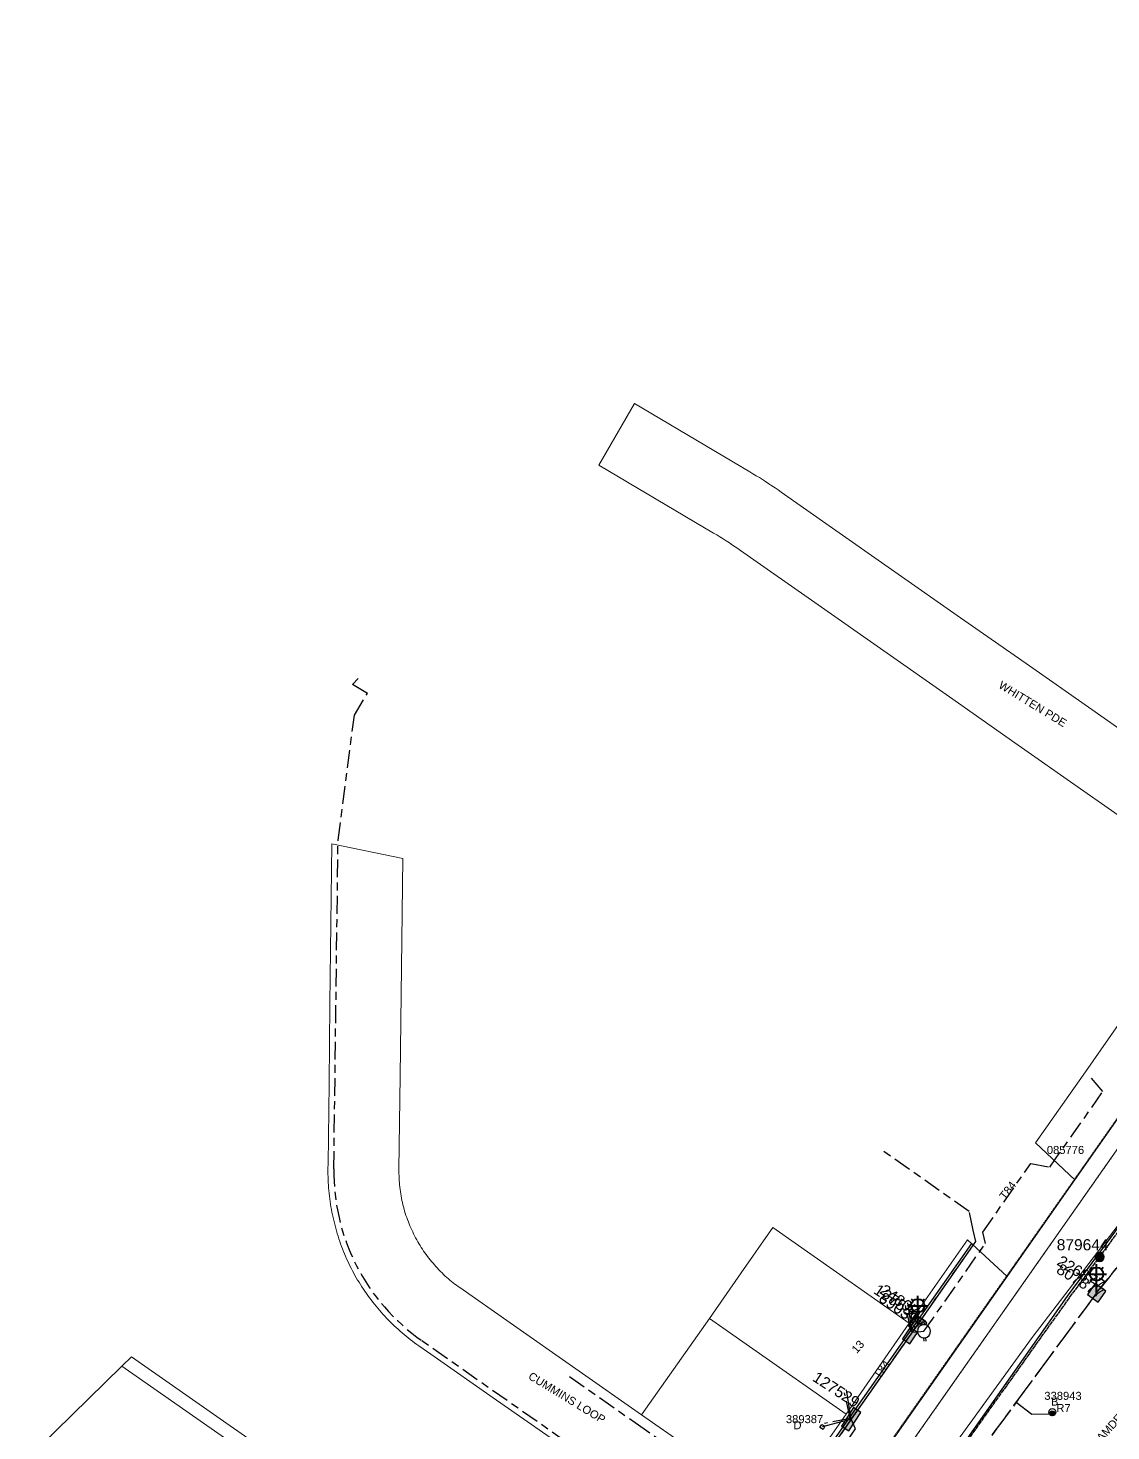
# Model space of a CAD drawing. Header units: metres. Extents: x 0 to 294317, y 0 to 6233398.
# Drawn here: x 292404.7 to 292648.2, y 6232400.9 to 6232716.4 of the extents above; entities that cross this region are included whole.
import ezdxf
from ezdxf.enums import TextEntityAlignment as Align

# ---------------------------------------------------------------- set-up
doc = ezdxf.new("R2010")
doc.units = ezdxf.units.M
for name, pattern in [('Cable Exist OH', [1, 1, 0]), ('Cable Exist UG', [8.2, 4, -1.2, 1.8, -1.2]), ('HIDDEN', [0.375, 0.25, -0.125]), ('HIDDEN2', [0.1875, 0.125, -0.0625])]:
    doc.linetypes.add(name, pattern=pattern)
doc.layers.get('0').update_dxf_attribs({"color": 6})
for name, color, linetype in [('_User Miscellaneous2', 7, 'Continuous'), ('Duct_SP_EXT', 7, 'Continuous'), ('Equip_LV_EXT', 7, 'Continuous'), ('Equip_SP_SL_EXT', 7, 'Continuous'), ('Mains_HV_EXT', 7, 'Continuous'), ('Mains_LV_EXT', 7, 'Continuous'), ('Mains_LV_SL_EXT', 7, 'Continuous'), ('Mains_SL_EXT', 7, 'Continuous'), ('Mains_TR_EXT', 7, 'Continuous'), ('Services_SP_EXT', 7, 'Continuous'), ('SupportsOH_SP_TR_HV_LV_SL_EXT', 7, 'Continuous'), ('SupportsUG_SP_LV_EXT', 7, 'Continuous'), ('SupportsUG_SP_LV_SL_EXT', 7, 'Continuous'), ('Trench_SP_EXT', 7, 'Continuous')]:
    doc.layers.add(name, color=color, linetype=linetype)
for name, color, linetype, lineweight in [('Cadastre Land Parcels_SP_EXT', 9, 'Continuous', 5), ('Cadastre Other Property_SP_EXT', 9, 'HIDDEN', 5), ('Cadastre Roads_SP_EXT', 9, 'Continuous', 5)]:
    doc.layers.add(name, color=color, linetype=linetype, lineweight=lineweight)
doc.styles.add('COLUMN_LABEL', font='arial.ttf')
doc.styles.add('iecARIAL', font='arial.ttf', dxfattribs={"height": 2})
doc.styles.add('POLE_LABEL', font='arial.ttf')
doc.styles.get("Standard").update_dxf_attribs({"font": 'arial.ttf'})
doc.linetypes.add('Cable E OH', pattern='A,9.4,["E",Standard,S=1.7,R=0,X=0,Y=-1],0', length=9.4)

# ---------------------------------------------------------------- blocks, each defined once
blk = doc.blocks.new('COLUMN_EXT')
blk.add_hatch(color=256).paths.add_polyline_path([(-1.49, 1.48), (-1.49, -1.49), (1.48, -1.49), (1.48, 1.48)])
blk.add_lwpolyline([(-1.49, -1.49), (1.48, -1.49), (1.48, 1.48), (-1.49, 1.48)], close=True)
for tag, height, style, flags, p in [('ASSET_NUM', 2.5, 'COLUMN_LABEL', 8, (2, 2)), ('STRUCTURE_PLANT_NUMBER', 0.2, 'POLE_LABEL', 9, (1.81, 0.03)), ('STREET_CODE', 0.2, 'COLUMN_LABEL', 9, (1.81, -0.2))]:
    blk.add_attdef(tag, text='', height=height, dxfattribs=dict(style=style, flags=flags)).set_placement(p, align=Align.MIDDLE_LEFT)
at = {"flags": 1}
blk.add_attdef('Z', (1.81, -2.35), '', height=0.2, dxfattribs=at)
at = {"flags": 9}
for tag, p in [('COLUMN_TYPE', (1.81, -0.4)), ('OWNED_BY', (1.81, -0.6)), ('STATE', (1.81, -0.8)), ('USAGE', (1.81, -1)), ('STREETNAME', (1.81, -1.6)), ('SUBURB', (1.81, -1.8)), ('LEGEND', (1.81, -1.2)), ('LOCATION', (1.81, -1.4)), ('NOTES', (1.81, -2))]:
    blk.add_attdef(tag, text='', height=0.2, dxfattribs=at).set_placement(p, align=Align.MIDDLE_LEFT)
blk = doc.blocks.new('PILLAR_EXT')
blk.add_hatch(color=256).paths.add_polyline_path([(-2.475, 0.99), (-2.475, -0.99), (2.475, -0.99), (2.475, 0.99)])
blk.add_lwpolyline([(-2.475, -0.99), (2.475, -0.99), (2.475, 0.99), (-2.475, 0.99)], close=True)
at = {"style": 'iecARIAL', "flags": 8}
blk.add_attdef('ASSET_NUM', (1.5, 3.5), '', height=2.5, dxfattribs=at)
for tag, p, flags in [('OWNED_BY', (0, -0.2), 9), ('STATE', (0, -0.4), 9), ('SUPPORT_TYPE', (0, -0.6), 9), ('STREETNAME', (0, -1.8), 9), ('SUBURB', (0, -2), 1), ('USAGE', (0, -0.8), 9), ('LEGEND', (0, -1), 9), ('LOCATION', (0, -1.2), 9), ('NOTES', (0, -1.4), 9), ('PARENT', (0, -1.6), 9)]:
    blk.add_attdef(tag, p, '', height=0.2, dxfattribs=dict(flags=flags))
blk = doc.blocks.new('DUCT_EXT')
blk.add_circle((0, 0.8), 0.8)
at = {"flags": 1}
blk.add_attdef('Z', (0, 0), '', height=0.2, dxfattribs=at)
at = {"flags": 9}
for tag, p in [('DUCT_CODE', (0, 0)), ('XSECT_TYPE', (0, -0.2)), ('STATE', (0, -0.6)), ('FB_REFERENCE', (0, -0.4)), ('NOTES', (0, -0.8))]:
    blk.add_attdef(tag, text='', height=0.2, dxfattribs=at).set_placement(p, align=Align.MIDDLE_LEFT)
blk = doc.blocks.new('SL_LANTERN_EXT')
at = {"lineweight": 40}
for p, q in [((0, 1.97), (0, 6.47)), ((-2.25, 4.22), (2.25, 4.22)), ((-1.46, 5.68), (-1.06, 5.28)), ((-1.46, 2.76), (-1.06, 3.16)), ((1.46, 5.68), (1.06, 5.28)), ((1.46, 2.76), (1.06, 3.16)), ((0, 0), (0, 2.72))]:
    blk.add_line(p, q, dxfattribs=at)
blk.add_circle((0, 4.22), 1.5, dxfattribs=at)
at = {"style": 'iecARIAL', "flags": 8}
blk.add_attdef('ASSET_NUM', (1.5, 1.5), '', height=2.5, dxfattribs=at)
for tag, p, height, flags in [('OPERATING_VOLTAGE', (0.98, -1.65), 0.2, 9), ('ORIENTATION', (0.98, -1.85), 0.2, 9), ('OWNED_BY', (0.98, -2.05), 0.2, 9), ('STATE', (0.98, -2.25), 0.2, 9), ('CONSTRUCTED_VOLTAGE', (0.98, -0.65), 0.2, 9), ('CONTROL_TYPE', (0.98, -0.85), 0.2, 9), ('LANTERN_PURPOSE', (0.98, -1.05), 0.2, 9), ('LANTERN_TYPE', (0.98, -1.25), 0.2, 9), ('NO_PHASES', (0.98, -1.45), 0.2, 9), ('USAGE', (0.98, -2.45), 0.2, 9), ('CEXIST', (0.98, -2.65), 0.2, 9), ('CNEW', (0.98, -2.85), 0.2, 9), ('CNUMBER', (0.98, -3.05), 0.2, 9), ('CREMOVE', (0.98, -3.25), 0.2, 9), ('LNUMBER', (2.18, -3.25), 2.5, 8), ('CREPLACE', (0.98, -3.45), 0.2, 9), ('LKINGHEIGHT', (0.98, -3.65), 0.2, 9), ('LBRACKET', (0.98, -3.85), 0.2, 9), ('LBRACKETVOCAB', (0.98, -4.05), 0.2, 9), ('LCATEGORY', (0.98, -4.25), 0.2, 9), ('LCHARGE1', (0.98, -4.45), 0.2, 9), ('LCHARGE1PERCENT', (0.98, -4.65), 0.2, 9), ('LCHARGE2', (0.98, -4.85), 0.2, 9), ('LCHARGE2PERCENT', (0.98, -5.05), 0.2, 9), ('LCHARGE3', (0.98, -5.25), 0.2, 9), ('LCHARGE3PERCENT', (0.98, -5.45), 0.2, 9), ('LEXIST', (0.98, -5.65), 0.2, 9), ('LLAMP', (0.98, -5.85), 0.2, 9), ('LLAMPVOCAB', (0.98, -6.05), 0.2, 9), ('LMAST', (0.98, -6.25), 0.2, 9), ('LMASTVOCAB', (0.98, -6.45), 0.2, 9), ('STREETNAME', (0.98, -9.25), 0.2, 9), ('SUBURB', (0.98, -9.45), 0.2, 1), ('LNEW', (0.98, -6.65), 0.2, 9), ('LANTNUMBER', (0.98, -6.85), 0.2, 9), ('LOUTREACH', (0.98, -7.25), 0.2, 9), ('LOUTREACHVOCAB', (0.98, -7.45), 0.2, 9), ('LRATECODE', (0.98, -7.65), 0.2, 9), ('LREMOVE', (0.98, -7.85), 0.2, 9), ('LREPLACE', (0.98, -8.05), 0.2, 9), ('LTYPE', (0.98, -8.25), 0.2, 9), ('LTYPEVOCAB', (0.98, -8.45), 0.2, 9), ('LEGEND', (0.98, -8.65), 0.2, 9), ('LOCATION', (0.98, -8.85), 0.2, 9), ('NOTES', (0.98, -9.05), 0.2, 9)]:
    blk.add_attdef(tag, p, '', height=height, dxfattribs=dict(flags=flags))
blk = doc.blocks.new('CCP_EXT')
blk.add_wipeout([(0, 0.57), (0.57, 0), (0, -0.57), (-0.57, 0)])
blk.add_lwpolyline([(-0.57, 0), (0, 0.57), (0.57, 0), (0, -0.57), (-0.57, 0)])
at = {"flags": 1}
blk.add_attdef('Z', (0, 0), '', height=0.2, dxfattribs=at)
at = {"flags": 9}
for tag, p in [('CCP_TYPE', (0, 0)), ('CONSTRUCTED_VOLTAGE', (0, -0.2)), ('OPERATING_VOLTAGE', (0, -0.6)), ('ORIENTATION', (0, -0.8)), ('OWNED_BY', (0, -1)), ('STATE', (0, -1.8)), ('NO_PHASES', (0, -0.4)), ('USAGE', (0, -1.2)), ('LEGEND', (0, -1.4)), ('LIFE_SUPPORT', (0, -1.6)), ('NOTES', (0, -2))]:
    blk.add_attdef(tag, text='', height=0.2, dxfattribs=at).set_placement(p, align=Align.MIDDLE_LEFT)
blk = doc.blocks.new('POLE_EXT')
blk.add_hatch(color=256).paths.add_polyline_path([(-1, 0, 1), (1, 0, 1)])
blk.add_lwpolyline([(-1, 0, 1), (1, 0, 1)], format="xyb", close=True)
for tag, height, flags, p in [('pNumber', 2.5, 8, (-17.84, 2.07)), ('OWNED_BY', 0.2, 9, (1.35, -0.4)), ('SPECIAL_USE', 0.2, 9, (1.35, -0.8)), ('STATE', 0.2, 9, (1.35, -1)), ('cLV', 0.2, 9, (1.35, -1.4)), ('hDepth', 0.2, 9, (1.35, -1.6)), ('hDia', 0.2, 9, (1.35, -1.8)), ('cHV', 0.2, 9, (1.35, -2)), ('PARENT', 0.2, 9, (1.35, -0.6)), ('USAGE', 0.2, 9, (1.35, -1.2)), ('LBRACKET', 0.2, 9, (1.35, -2.2)), ('LExisting', 0.2, 9, (1.35, -2.4)), ('LANTNUMBER', 0.2, 9, (1.35, -2.6)), ('LOther', 0.2, 9, (1.35, -2.8)), ('LRemove', 0.2, 9, (1.35, -3)), ('LEGEND', 0.2, 9, (1.35, -3.2)), ('cLinedev', 0.2, 9, (1.35, -3.4)), ('pExisting', 0.2, 9, (1.35, -3.8)), ('pFooting', 0.2, 9, (1.35, -4.4)), ('pNew', 0.2, 9, (1.35, -4.6)), ('pRelocate', 0.2, 9, (1.35, -5)), ('pRemove', 0.2, 9, (1.35, -5.2)), ('pReplace', 0.2, 9, (1.35, -5.4)), ('pStay', 0.2, 9, (1.35, -5.6)), ('pType', 0.2, 9, (1.35, -5.8)), ('cspan', 0.2, 9, (1.35, -6)), ('STREETNAME', 0.2, 9, (1.35, -6.2)), ('SUBURB', 0.2, 9, (1.35, -6.4)), ('LOCATION', 0.2, 9, (1.35, -3.6)), ('PFNUMBER', 0.2, 9, (1.35, -4)), ('NEWPFNUMBER', 0.2, 9, (1.35, -4.2)), ('OPERATED_BY', 0.2, 9, (1.36, -7.01)), ('NOTES', 0.2, 9, (1.35, -6.6)), ('MAINTAINED_BY', 0.2, 9, (1.36, -6.81))]:
    blk.add_attdef(tag, text='', height=height, dxfattribs=dict(flags=flags)).set_placement(p, align=Align.MIDDLE_LEFT)
at = {"style": 'POLE_LABEL'}
for tag, height, flags, p in [('ASSET_NUM', 2.5, 8, (2, 2)), ('STRUCTURE_PLANT_NUMBER', 0.2, 9, (1.35, 0.03)), ('STREET_CODE', 0.2, 9, (1.35, -0.2))]:
    blk.add_attdef(tag, text='', height=height, dxfattribs=dict(at, flags=flags)).set_placement(p, align=Align.MIDDLE_LEFT)
at = {"flags": 1}
blk.add_attdef('Z', (1.35, -7.33), '', height=0.2, dxfattribs=at)
blk = doc.blocks.new('LV_UG_LINKS_OPEN_EXT')
for p, q in [((-0.25, 1.47), (-0.25, 2.22)), ((0.25, 1.47), (0.25, 2.22)), ((-0.25, -1.47), (-0.25, -2.22)), ((0.25, -1.47), (0.25, -2.22))]:
    blk.add_line(p, q)
at = {"flags": 9}
for tag, p in [('ACTUAL_STATUS', (0, 0)), ('CONSTRUCTED_VOLTAGE', (0, -0.2)), ('OPERATING_VOLTAGE', (0, -0.6)), ('ORIENTATION', (0, -0.8)), ('STATE', (0, -1)), ('SWITCH_TYPE', (0, -1.2)), ('NO_PHASES', (0, -0.4)), ('USAGE', (0, -1.4)), ('NOTES', (0, -1.6))]:
    blk.add_attdef(tag, text='', height=0.2, dxfattribs=at).set_placement(p, align=Align.MIDDLE_LEFT)
at = {"flags": 1}
blk.add_attdef('Z', (0, 0), '', height=0.2, dxfattribs=at)
blk.add_wipeout([(-0.25, 1.47), (-0.43, 1.43), (-0.61, 1.36), (-0.77, 1.28), (-0.93, 1.17), (-1.07, 1.05), (-1.19, 0.9), (-1.29, 0.75), (-1.38, 0.58), (-1.44, 0.4), (-1.48, 0.22), (-1.49, 0.03), (-1.49, -0.16), (-1.45, -0.34), (-1.4, -0.52), (-1.32, -0.69), (-1.23, -0.85), (-1.11, -1), (-0.98, -1.13), (-0.83, -1.24), (-0.66, -1.34), (-0.49, -1.41), (-0.31, -1.46), (-0.13, -1.49), (0.06, -1.49), (0.25, -1.47), (0.43, -1.43), (0.61, -1.36), (0.77, -1.28), (0.93, -1.17), (1.07, -1.05), (1.19, -0.9), (1.29, -0.75), (1.38, -0.58), (1.44, -0.4), (1.48, -0.22), (1.49, -0.03), (1.49, 0.16), (1.45, 0.34), (1.4, 0.52), (1.32, 0.69), (1.23, 0.85), (1.11, 1), (0.98, 1.13), (0.83, 1.24), (0.66, 1.34), (0.49, 1.41), (0.31, 1.46), (0.13, 1.49), (-0.06, 1.49)])
blk.add_lwpolyline([(0, -1.49, 1), (0, 1.49, 1)], format="xyb", close=True)
blk = doc.blocks.new('CABLE_LARGE_EXT')
h = blk.add_hatch(color=256)
edge = h.paths.add_edge_path()
edge.add_arc((0, 0.55), 0.55, 0, 360)
blk.add_circle((0, 0.55), 0.55)
at = {"flags": 1}
blk.add_attdef('Z', (0, 0), '', height=0.2, dxfattribs=at)
at = {"flags": 9}
for tag, p in [('COND_CODE', (0, 0)), ('STATE', (0, -0.4)), ('XSECT_SIZE', (0, -0.6)), ('FB_REFERENCE', (0, -0.2)), ('NOTES', (0, -0.8))]:
    blk.add_attdef(tag, text='', height=0.2, dxfattribs=at).set_placement(p, align=Align.MIDDLE_LEFT)

msp = doc.modelspace()

# ---------------------------------------------------------------- linework, layer by layer
at = {"layer": 'Cadastre Land Parcels_SP_EXT', "linetype": 'Continuous'}
for points in [[(292630.48, 6232421.9), (292654.24, 6232452.93), (292678.26, 6232482.04), (292716.23, 6232536.91), (292795.22, 6232650.36), (292802.56, 6232660.9), (292807.39, 6232667.22), (292899.26, 6232789.59), (292899.88, 6232790.43), (292948.23, 6232852.57), (293001, 6232914.47), (292991.76, 6232922.33), (292873.4, 6232783.23), (292587.98, 6232376.34), (292592.76, 6232369.87), (292630.48, 6232421.9)], [(292602.82, 6232425.14), (292572.19, 6232446.6), (292565.05, 6232436.39), (292557.89, 6232426.14), (292588.63, 6232404.63), (292602.82, 6232425.14)], [(292577.34, 6232388.81), (292578.15, 6232389.64), (292588.63, 6232404.63), (292557.89, 6232426.14), (292542.65, 6232404.51), (292567.57, 6232387.1), (292577.34, 6232388.81)], [(292531.87, 6232344.93), (292517.1, 6232355.26), (292502.33, 6232365.58), (292487.56, 6232375.9), (292472.79, 6232386.23), (292448.66, 6232403.09), (292427.94, 6232417.54), (292425.75, 6232415.4), (292548.82, 6232329.53), (292582.55, 6232368.59), (292587.98, 6232376.34), (292585.6, 6232379.56), (292579.45, 6232370.93), (292573.17, 6232363.67), (292573.99, 6232363.09), (292548.32, 6232333.44), (292531.87, 6232344.93)]]:
    msp.add_lwpolyline(points, close=True, dxfattribs=at)
for points in [[(292846.63, 6232745.86), (292824.22, 6232713.91), (292801.84, 6232681.98), (292798.97, 6232683.99), (292735.8, 6232593.89), (292738.67, 6232591.88), (292716.37, 6232560.08), (292693.88, 6232528), (292691.01, 6232530.01), (292640.07, 6232457.3), (292624.86, 6232435.59), (292585.6, 6232379.56), (292587.98, 6232376.34), (292873.4, 6232783.23)], [(292392.58, 6232264.06), (292417.67, 6232285.42), (292436.16, 6232297.12), (292452.86, 6232301.08), (292479.78, 6232302.16), (292488.73, 6232300.91), (292516.07, 6232291.61), (292548.82, 6232329.53), (292548.82, 6232329.53), (292425.75, 6232415.4), (292388.43, 6232378.94)]]:
    msp.add_lwpolyline(points, dxfattribs=at)
at = {"layer": 'Cadastre Roads_SP_EXT', "linetype": 'Continuous'}
for points in [[(292659.05, 6232552.44), (292643.87, 6232563.08), (292629.11, 6232573.42), (292614.36, 6232583.76), (292599.6, 6232594.09), (292584.85, 6232604.43), (292574.06, 6232611.99), (292573.36, 6232612.48), (292572.66, 6232612.96), (292571.95, 6232613.43), (292571.24, 6232613.9), (292570.54, 6232614.36), (292569.83, 6232614.81), (292569.13, 6232615.25), (292568.41, 6232615.69), (292567.7, 6232616.13), (292566.98, 6232616.56), (292541.03, 6232631.95), (292533.03, 6232618.08), (292558.81, 6232602.79), (292559.54, 6232602.36), (292560.25, 6232601.92), (292560.97, 6232601.47), (292561.68, 6232601.02), (292562.39, 6232600.56), (292563.09, 6232600.1), (292563.69, 6232599.7), (292564.28, 6232599.29), (292564.87, 6232598.88), (292582.35, 6232586.64), (292597.1, 6232576.3), (292611.86, 6232565.96), (292626.61, 6232555.62), (292641.37, 6232545.29), (292666.26, 6232527.85)], [(292567.57, 6232387.1), (292542.65, 6232404.51), (292542.65, 6232404.51), (292527.88, 6232414.83), (292513.11, 6232425.16), (292501.77, 6232433.09), (292501.39, 6232433.36), (292501.01, 6232433.63), (292500.64, 6232433.91), (292500.27, 6232434.2), (292499.91, 6232434.49), (292499.55, 6232434.78), (292499.19, 6232435.09), (292498.84, 6232435.39), (292498.5, 6232435.7), (292498.13, 6232436.04), (292497.77, 6232436.39), (292497.42, 6232436.74), (292497.07, 6232437.09), (292496.73, 6232437.45), (292496.39, 6232437.81), (292496.06, 6232438.19), (292495.74, 6232438.56), (292495.42, 6232438.94), (292495.1, 6232439.33), (292494.8, 6232439.72), (292494.49, 6232440.11), (292494.2, 6232440.51), (292493.91, 6232440.92), (292493.63, 6232441.32), (292493.35, 6232441.74), (292493.08, 6232442.15), (292492.82, 6232442.58), (292492.56, 6232443), (292492.31, 6232443.43), (292492.07, 6232443.86), (292491.83, 6232444.3), (292491.6, 6232444.74), (292491.38, 6232445.18), (292491.17, 6232445.63), (292490.96, 6232446.08), (292490.76, 6232446.53), (292490.56, 6232446.99), (292490.37, 6232447.45), (292490.19, 6232447.91), (292489.98, 6232448.38), (292489.82, 6232448.86), (292489.66, 6232449.33), (292489.51, 6232449.81), (292489.36, 6232450.29), (292489.23, 6232450.77), (292489.1, 6232451.26), (292488.98, 6232451.75), (292488.86, 6232452.23), (292488.76, 6232452.72), (292488.66, 6232453.22), (292488.57, 6232453.71), (292488.49, 6232454.21), (292488.41, 6232454.7), (292488.34, 6232455.2), (292488.28, 6232455.7), (292488.23, 6232456.2), (292488.19, 6232456.7), (292488.15, 6232457.2), (292488.13, 6232457.7), (292488.11, 6232458.2), (292488.09, 6232458.7), (292488.09, 6232459.2), (292488.09, 6232459.71), (292488.39, 6232480.64), (292488.98, 6232529.62), (292473, 6232532.91), (292472.78, 6232514.91), (292472.57, 6232496.91), (292472.35, 6232478.91), (292472.13, 6232460.9), (292472.12, 6232459.86), (292472.11, 6232459.24), (292472.12, 6232458.62), (292472.13, 6232458.01), (292472.15, 6232457.39), (292472.18, 6232456.77), (292472.21, 6232456.16), (292472.26, 6232455.54), (292472.31, 6232454.93), (292472.37, 6232454.31), (292472.44, 6232453.7), (292472.51, 6232453.08), (292472.6, 6232452.47), (292472.69, 6232451.86), (292472.79, 6232451.25), (292472.89, 6232450.65), (292473.01, 6232450.04), (292473.13, 6232449.43), (292473.26, 6232448.83), (292473.4, 6232448.23), (292473.55, 6232447.63), (292473.7, 6232447.03), (292473.86, 6232446.44), (292474.03, 6232445.84), (292474.21, 6232445.25), (292474.39, 6232444.66), (292474.58, 6232444.07), (292474.78, 6232443.49), (292474.92, 6232442.92), (292475.15, 6232442.37), (292475.37, 6232441.81), (292475.59, 6232441.25), (292475.82, 6232440.7), (292476.06, 6232440.15), (292476.3, 6232439.6), (292476.55, 6232439.05), (292476.81, 6232438.51), (292477.07, 6232437.97), (292477.34, 6232437.44), (292477.62, 6232436.9), (292477.9, 6232436.37), (292478.19, 6232435.85), (292478.49, 6232435.33), (292478.79, 6232434.81), (292479.1, 6232434.29), (292479.42, 6232433.78), (292479.74, 6232433.28), (292480.07, 6232432.77), (292480.41, 6232432.28), (292480.75, 6232431.78), (292481.1, 6232431.29), (292481.45, 6232430.81), (292481.81, 6232430.33), (292482.18, 6232429.85), (292482.55, 6232429.38), (292482.93, 6232428.91), (292483.31, 6232428.45), (292483.7, 6232428), (292484.09, 6232427.55), (292484.49, 6232427.1), (292484.9, 6232426.66), (292485.31, 6232426.22), (292485.72, 6232425.79), (292486.14, 6232425.37), (292486.57, 6232424.95), (292487, 6232424.53), (292487.44, 6232424.12), (292487.88, 6232423.72), (292488.33, 6232423.32), (292488.78, 6232422.93), (292489.23, 6232422.54), (292489.7, 6232422.16), (292490.16, 6232421.78), (292490.63, 6232421.41), (292491.11, 6232421.05), (292491.59, 6232420.69), (292492.07, 6232420.34), (292492.56, 6232419.99), (292495.22, 6232418.13), (292510, 6232407.81), (292524.77, 6232397.49)], [(292656.79, 6232502.13), (292642.44, 6232481.65), (292631.24, 6232465.68), (292640.07, 6232457.3), (292691.01, 6232530.01)]]:
    msp.add_lwpolyline(points, dxfattribs=at)
at = {"layer": 'Duct_SP_EXT'}
for p, q in [((292616.85, 6232443), (292617.05, 6232442.86)), ((292617.24, 6232442.72), (292617.05, 6232442.86)), ((292589.36, 6232403.8), (292589.56, 6232403.66)), ((292589.36, 6232403.8), (292589.56, 6232403.66)), ((292589.75, 6232403.53), (292589.56, 6232403.66)), ((292589.75, 6232403.53), (292589.56, 6232403.66))]:
    msp.add_line(p, q, dxfattribs=at)
msp.add_lwpolyline([(292634.25, 6232404.67), (292630.39, 6232404.59), (292626.86, 6232407.26)], dxfattribs=at)
at = {"layer": 'Mains_HV_EXT', "linetype": 'Cable Exist UG'}
msp.add_lwpolyline([(292565.67, 6232344.39), (292579.53, 6232360.57), (292493.24, 6232421.14), (292493.24, 6232421.14, -0.24789), (292473.44, 6232459.8), (292473.44, 6232459.8), (292474.39, 6232533.76), (292478.07, 6232561.85), (292480.97, 6232566.74), (292477.62, 6232568.74), (292478.91, 6232570.11)], format="xyb", dxfattribs=at)
at = {"layer": 'Mains_SL_EXT', "linetype": 'Cable Exist UG'}
for points in [[(292644.98, 6232431.92), (292684.04, 6232480.73)], [(292611.76, 6232386.76), (292645.15, 6232432.01)]]:
    msp.add_lwpolyline(points, dxfattribs=at)
at = {"layer": 'Services_SP_EXT'}
msp.add_lwpolyline([(292589.8, 6232403.49), (292588.76, 6232410.14)], dxfattribs=at)
at = {"layer": 'Trench_SP_EXT', "linetype": 'Cable Exist UG'}
for points in [[(292684.04, 6232480.73), (292644.98, 6232431.92)], [(292644.98, 6232431.92), (292611.76, 6232386.76)], [(292603.26, 6232423.2), (292602.01, 6232429.08)], [(292589.56, 6232403.66), (292588.31, 6232409.4)]]:
    msp.add_lwpolyline(points, dxfattribs=at)

# ---------------------------------------------------------------- block references
at = {"layer": 'Duct_SP_EXT'}
for name in ['DUCT_EXT', 'CABLE_LARGE_EXT']:
    msp.add_blockref(name, (292635.01, 6232404.29), dxfattribs=at)
at = {"layer": 'Equip_SP_SL_EXT'}
ref = msp.add_blockref('SL_LANTERN_EXT', (292644.98, 6232431.92), dxfattribs=at)
ref.add_attrib('ASSET_NUM', '226877', dxfattribs={"layer": '0', "height": 2.5, "rotation": 329.0362, "style": 'iecARIAL'}).set_placement((292646.48, 6232433.42), align=Align.MIDDLE_RIGHT)
ref = msp.add_blockref('SL_LANTERN_EXT', (292604.75, 6232424.81), dxfattribs=at)
ref.add_attrib('ASSET_NUM', '248071', dxfattribs={"layer": '0', "height": 2.5, "rotation": 324.9561, "style": 'iecARIAL'}).set_placement((292606.25, 6232426.31), align=Align.MIDDLE_RIGHT)
at = {"layer": 'SupportsOH_SP_TR_HV_LV_SL_EXT'}
ref = msp.add_blockref('POLE_EXT', (292645.66, 6232439.99), dxfattribs=at)
ref.add_attrib('ASSET_NUM', '879644', dxfattribs={"layer": '0', "height": 2.5, "style": 'POLE_LABEL'}).set_placement((292647.66, 6232440.74), align=Align.BOTTOM_RIGHT)
at = {"layer": 'SupportsUG_SP_LV_EXT'}
ref = msp.add_blockref('PILLAR_EXT', (292603.52, 6232423.06), dxfattribs=dict(at, rotation=56.45416838830059))
ref.add_attrib('ASSET_NUM', '127530', dxfattribs={"layer": '0', "height": 2.5, "rotation": 326.4542, "style": 'iecARIAL'}).set_placement((292605.02, 6232426.56), align=Align.MIDDLE_RIGHT)
ref = msp.add_blockref('PILLAR_EXT', (292589.8, 6232403.49), dxfattribs=dict(at, rotation=56.93219825378675))
ref.add_attrib('ASSET_NUM', '127529', dxfattribs={"layer": '0', "height": 2.5, "rotation": 326.9322, "style": 'iecARIAL'}).set_placement((292591.3, 6232406.99), align=Align.MIDDLE_RIGHT)
at = {"layer": 'SupportsUG_SP_LV_SL_EXT'}
ref = msp.add_blockref('COLUMN_EXT', (292644.98, 6232431.92), dxfattribs=dict(at, rotation=144.7949060956189))
ref.add_attrib('ASSET_NUM', '807877', dxfattribs={"layer": '0', "height": 2.5, "rotation": 329.0362, "style": 'COLUMN_LABEL'}).set_placement((292646.98, 6232432.67), align=Align.TOP_RIGHT)
ref = msp.add_blockref('COLUMN_EXT', (292604.75, 6232424.81), dxfattribs=dict(at, rotation=234.9561224911631))
ref.add_attrib('ASSET_NUM', '890397', dxfattribs={"layer": '0', "height": 2.5, "rotation": 324.9561, "style": 'COLUMN_LABEL'}).set_placement((292606.75, 6232425.56), align=Align.TOP_RIGHT)

# ---------------------------------------------------------------- texts
at = {"layer": '_User Miscellaneous2'}
for s, p in [('338943', (292633.22, 6232407.86)), ('B', (292634.71, 6232406.57)), ('R7', (292635.92, 6232405.12)), ('389387', (292575.1, 6232402.62)), ('D', (292576.79, 6232401.24))]:
    msp.add_text(s, height=1.8, dxfattribs=at).set_placement(p)
at = {"layer": 'Cadastre Land Parcels_SP_EXT'}
msp.add_text('13', height=1.8, rotation=48.9632, dxfattribs=at).set_placement((292591.05, 6232418.16))
at = {"layer": 'Cadastre Other Property_SP_EXT'}
msp.add_text('085776', height=1.8, dxfattribs=at).set_placement((292633.78, 6232463.16))
at = {"layer": 'Cadastre Roads_SP_EXT'}
for s, rotation, p in [('WHITTEN PDE', 328.5798, (292622.75, 6232568.1)), ('CAMDEN VALLEY WAY', 47.6488, (292644.88, 6232396.98)), ('CUMMINS LOOP', 328.6378, (292516.99, 6232412.69))]:
    msp.add_text(s, height=1.8, rotation=rotation, dxfattribs=at).set_placement(p)
at = {"layer": 'Mains_LV_EXT'}
for rotation, p in [(52.1899, (292624.37, 6232452.7)), (54.9556, (292596.09, 6232412.45))]:
    msp.add_text('T84', height=1.8, rotation=rotation, dxfattribs=at).set_placement(p)

# ---------------------------------------------------------------- next in the draw order: block references
at = {"layer": 'Services_SP_EXT', "rotation": 14.93219837615125}
msp.add_blockref('CCP_EXT', (292583.3, 6232401.76), dxfattribs=at)

# ---------------------------------------------------------------- next in the draw order: linework, layer by layer
at = {"layer": 'Cadastre Other Property_SP_EXT', "linetype": 'HIDDEN2'}
msp.add_lwpolyline([(292587.98, 6232376.34), (292760.88, 6232622.82), (292738.56, 6232592.11), (292738.67, 6232592.02), (292693.88, 6232528.17), (292691.01, 6232530.18), (292585.47, 6232379.74), (292587.98, 6232376.34)], close=True, dxfattribs=at)
at = {"layer": 'Cadastre Roads_SP_EXT', "linetype": 'Continuous'}
msp.add_lwpolyline([(292677.4, 6232388.88), (292719.67, 6232444.75), (292742.71, 6232475.17), (292761.92, 6232500.5), (292738.51, 6232519.9), (292737.71, 6232520.55), (292716.23, 6232536.91), (292678.26, 6232482.04), (292654.24, 6232452.93), (292630.48, 6232421.9), (292592.76, 6232369.87), (292587.98, 6232376.34), (292582.55, 6232368.59), (292548.82, 6232329.53), (292516.07, 6232291.61), (292522.1, 6232289.56), (292530.37, 6232288.3), (292594, 6232278.67), (292601.18, 6232288.16), (292637.87, 6232336.64), (292677.4, 6232388.88)], close=True, dxfattribs=at)
msp.add_lwpolyline([(292585.6, 6232379.56), (292624.86, 6232435.59), (292615.96, 6232443.88), (292602.82, 6232425.14), (292588.63, 6232404.63), (292578.15, 6232389.64)], dxfattribs=at)
at = {"layer": 'Duct_SP_EXT'}
for p, q in [((292589.36, 6232403.8), (292578.12, 6232387.78)), ((292589.75, 6232403.53), (292578.51, 6232387.5))]:
    msp.add_line(p, q, dxfattribs=at)
at = {"layer": 'Mains_LV_EXT', "linetype": 'Cable Exist UG'}
msp.add_lwpolyline([(292526.47, 6232413.1), (292541.21, 6232402.76), (292541.21, 6232402.76), (292566.75, 6232384.85), (292576.72, 6232386.61), (292579.66, 6232385.55), (292579.66, 6232385.55), (292590.73, 6232401.33), (292589.8, 6232403.49)], dxfattribs=at)
at = {"layer": 'Mains_LV_SL_EXT', "linetype": 'Cable Exist UG'}
msp.add_lwpolyline([(292589.8, 6232403.49), (292578.6, 6232387.53)], dxfattribs=at)
at = {"layer": 'Services_SP_EXT'}
msp.add_lwpolyline([(292589.8, 6232403.49), (292583.3, 6232401.76)], dxfattribs=at)
at = {"layer": 'Trench_SP_EXT', "linetype": 'Cable Exist UG'}
msp.add_lwpolyline([(292589.56, 6232403.66), (292583.77, 6232402.55)], dxfattribs=at)

# ---------------------------------------------------------------- next in the draw order: block references
at = {"layer": 'Equip_LV_EXT', "rotation": 184.8600863831066}
msp.add_blockref('LV_UG_LINKS_OPEN_EXT', (292606.15, 6232423.28), dxfattribs=at)

# ---------------------------------------------------------------- next in the draw order: linework, layer by layer
at = {"layer": 'Duct_SP_EXT'}
for p, q in [((292616.85, 6232443), (292603.82, 6232424.42)), ((292617.24, 6232442.72), (292604.21, 6232424.15)), ((292603.82, 6232424.42), (292589.36, 6232403.8)), ((292604.21, 6232424.15), (292589.75, 6232403.53)), ((292603.82, 6232424.42), (292604.02, 6232424.29)), ((292603.82, 6232424.42), (292604.02, 6232424.29)), ((292604.21, 6232424.15), (292604.02, 6232424.29)), ((292604.21, 6232424.15), (292604.02, 6232424.29))]:
    msp.add_line(p, q, dxfattribs=at)
at = {"layer": 'Mains_HV_EXT', "linetype": 'Cable E OH'}
msp.add_lwpolyline([(292588.49, 6232360.13), (292638.42, 6232431.21), (292690.42, 6232501.47), (292739.31, 6232569.45), (292784.73, 6232632.67), (292835.27, 6232702.73), (292890.95, 6232777.56), (292952.78, 6232856.58), (293015.87, 6232935.74), (293078.16, 6233019.94), (293127.42, 6233120.19), (293159.34, 6233206.43), (293185.01, 6233278.35), (293156.87, 6233319.5), (293067.71, 6233344.96), (292967.58, 6233359.01), (292874.29, 6233376.81), (292737.21, 6233396.96)], dxfattribs=at)
at = {"layer": 'Mains_LV_EXT', "linetype": 'Cable Exist UG'}
for points in [[(292603.52, 6232423.06), (292606.15, 6232423.28), (292606.15, 6232423.28), (292619.96, 6232443.02), (292619.38, 6232445.58), (292630.21, 6232461.04), (292630.21, 6232461.04), (292634.44, 6232460.19), (292646.36, 6232477.17), (292643.7, 6232480.34)], [(292589.8, 6232403.49), (292603.52, 6232423.06)]]:
    msp.add_lwpolyline(points, dxfattribs=at)
at = {"layer": 'Mains_LV_SL_EXT', "linetype": 'Cable Exist UG'}
for points in [[(292604.91, 6232425.04), (292617.81, 6232443.44), (292617.22, 6232446.05), (292617.22, 6232446.05), (292616.31, 6232450.25), (292596.51, 6232464.13)], [(292603.52, 6232423.06), (292604.75, 6232424.81)]]:
    msp.add_lwpolyline(points, dxfattribs=at)
at = {"layer": 'Mains_TR_EXT', "linetype": 'Cable Exist OH'}
msp.add_lwpolyline([(292588.49, 6232360.13), (292638.9, 6232430.86), (292690.9, 6232501.11), (292739.8, 6232569.1), (292785.21, 6232632.32), (292835.76, 6232702.38), (292891.38, 6232777.32), (292953.21, 6232856.24), (293016.38, 6232935.14), (293078.78, 6233018.97), (293128.22, 6233120.02), (293160.33, 6233208.06), (293186.25, 6233280.58), (293157.61, 6233322.8), (293067.54, 6233349.03), (292967.68, 6233359.6), (292874.39, 6233377.4), (292737.29, 6233397.56)], dxfattribs=at)
at = {"layer": 'Services_SP_EXT'}
msp.add_lwpolyline([(292603.52, 6232423.06), (292602.54, 6232429.71)], dxfattribs=at)

doc.saveas('drawing.dxf')
